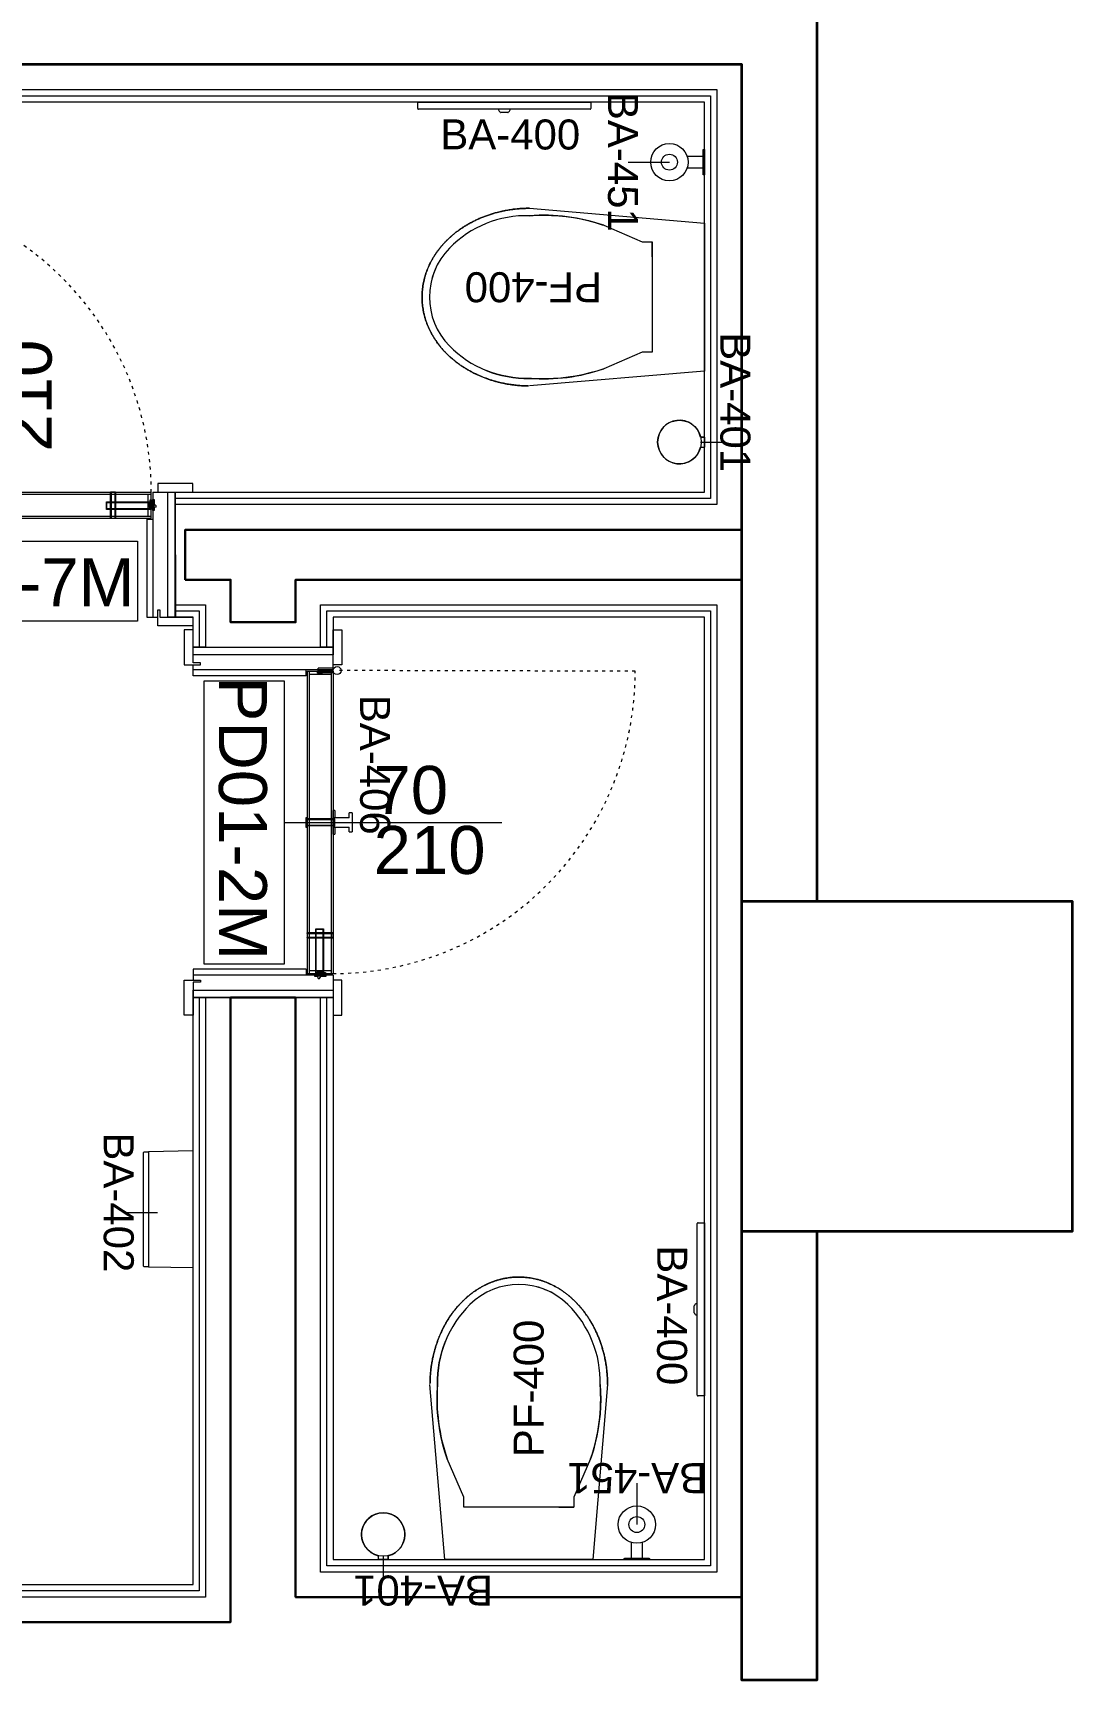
# Model space of a CAD drawing. Header units: centimetres. Extents: x 118932 to 154602, y -32682 to -23521.
# Drawn here: x 129660.6 to 129868.3, y -30073.3 to -29744.2 of the extents above; entities that cross this region are included whole.
import ezdxf

# ---------------------------------------------------------------- set-up
doc = ezdxf.new("R2010")
doc.units = ezdxf.units.CM
doc.header["$LTSCALE"] = 50
doc.header["$MEASUREMENT"] = 0
doc.linetypes.add('ACAD_ISO03W100', pattern=[30, 12, -18])
for name, color, linetype, lineweight, true_color in [('GEN_00_BL_Yazı', 7, 'Continuous', 0, 0x4f5250), ('GEN_01_TA_Kolon', 7, 'Continuous', 35, 0xd05d28), ('GEN_02_TF_Islak Hacim', 7, 'Continuous', 5, 0x007cb0), ('GEN_02_TF_Kapı', 7, 'Continuous', 9, 0x4a3526), ('GEN_05_ML_Ahşap', 7, 'Continuous', 9, 0x745e3d), ('GEN_05_ML_Alçıpan_giydirme', 7, 'Continuous', 18, 0x7ebab5), ('GEN_06_GR_İnce', 7, 'Continuous', 13, 0xb0b0a9), ('KALACAK DUVARLAR', 7, 'Continuous', 30, 0x005387)]:
    doc.layers.add(name, color=color, linetype=linetype, lineweight=lineweight, true_color=true_color)
doc.styles.add('arial_1_18', font='arial.ttf', dxfattribs={"height": 0.2})
doc.styles.add('Arial_6', font='arial.ttf', dxfattribs={"height": 59.5325})

# ---------------------------------------------------------------- blocks, each defined once
blk = doc.blocks.new('LEVEL -1_B BLOK_KOLON')
at = {"layer": 'GEN_01_TA_Kolon', "elevation": 0, "flags": 128}
for points in [[(55684.42, 7507.81), (55684.42, 7418.18), (55669.42, 7418.18), (55669.42, 7740.97), (55319.42, 7740.97), (55319.42, 7755.97), (55684.42, 7755.97), (55684.42, 7573.81)], [(55669.42, 7573.81), (55735.42, 7573.81), (55735.42, 7507.81), (55669.42, 7507.81)]]:
    blk.add_lwpolyline(points, dxfattribs=at)
blk.add_lwpolyline([(55669.42, 7573.81), (55735.42, 7573.81), (55735.42, 7507.81), (55669.42, 7507.81)], close=True, dxfattribs=at)
blk = doc.blocks.new('PP_Level-1_Bblok_YeniDuvarlar')
at = {"layer": 'GEN_05_ML_Alçıpan_giydirme', "elevation": 0}
for points in [[(2422.29, 834.08), (2417.23, 834.08), (2417.23, 917), (2600.55, 917), (2600.55, 834.08), (2492.29, 834.08)], [(2422.29, 835.33), (2418.48, 835.33), (2418.48, 915.75), (2599.3, 915.75), (2599.3, 835.33), (2492.29, 835.33)], [(2498.34, 805.58), (2495.84, 805.58), (2495.84, 811.58), (2492.29, 811.58), (2492.29, 836.58), (2598.05, 836.58), (2598.05, 914.5), (2419.73, 914.5), (2419.73, 836.58), (2422.29, 836.58), (2422.29, 834.08)], [(2492.29, 814.08), (2498.34, 814.08), (2498.34, 805.58)], [(2521.34, 805.58), (2521.34, 814.08), (2600.55, 814.08), (2600.55, 620.79), (2521.34, 620.79), (2521.34, 735.58)], [(2278.29, 728.79), (2280.79, 728.79), (2280.57, 618.29), (2495.84, 618.29), (2495.84, 735.58), (2523.84, 735.58), (2523.84, 623.29), (2598.05, 623.29), (2598.05, 811.58), (2523.84, 811.58), (2523.84, 805.58), (2521.34, 805.58)], [(2492.29, 812.83), (2497.09, 812.83), (2497.09, 805.58)], [(2522.59, 805.58), (2522.59, 812.83), (2599.3, 812.83), (2599.3, 622.04), (2522.59, 622.04), (2522.59, 735.58)], [(2498.34, 735.58), (2498.34, 615.79), (2278.06, 615.79), (2278.29, 728.79)], [(2497.09, 735.58), (2497.09, 617.04), (2279.31, 617.04), (2279.54, 728.79)]]:
    blk.add_lwpolyline(points, dxfattribs=at)
blk = doc.blocks.new('KALACAK DUVALAR LEVEL -1 B BLOK')
at = {"layer": 'KALACAK DUVARLAR'}
for points in [[(849.07, 542.35), (849.07, 542.35), (759.86, 542.35), (759.86, 533.85), (746.86, 533.85), (746.86, 542.35), (737.81, 542.35)], [(516.57, 334.06), (535.87, 334.06), (746.86, 334.06), (746.86, 458.85), (759.86, 458.85)], [(759.86, 458.84), (759.86, 339.06), (826.87, 339.06), (849.07, 339.06)]]:
    blk.add_lwpolyline(points, dxfattribs=at)
blk.add_polyline3d([(849.07, 552.35, 0), (737.81, 552.35, 0), (737.81, 542.35, 0)], dxfattribs=at)
blk = doc.blocks.new('BA 401 toilet brush holder')
at = {"layer": 'GEN_00_BL_Yazı'}
blk.add_line((-0.01, -4.19), (-0.01, -8.64), dxfattribs=at)
at = {"layer": 'GEN_02_TF_Islak Hacim'}
for p, q in [((-1, -4.23), (-1, -5)), ((-1, -4.23), (-1, -5)), ((-1, -5), (1, -5)), ((1, -5), (-1, -5)), ((1, -5), (1, -4.23)), ((1, -4.23), (1, -5))]:
    blk.add_line(p, q, dxfattribs=at)
blk.add_circle((0, 0), 4.35, dxfattribs=at)
blk.add_arc((0, 0), 4.35, 283.2903, 256.7097, dxfattribs=at)
at = {"layer": 'GEN_00_BL_Yazı', "insert": (21.94, -14.19), "char_height": 6, "width": 26.5421, "attachment_point": 1, "rotation": 180, "style": 'Arial_6'}
blk.add_mtext('BA-401', dxfattribs=at)
blk = doc.blocks.new('hand dryer ba402')
at = {"layer": 'GEN_00_BL_Yazı'}
blk.add_line((-13.71, 11), (-7.12, 11), dxfattribs=at)
at = {"layer": 'GEN_02_TF_Islak Hacim'}
blk.add_lwpolyline([(-8.94, 0.17), (0, 0), (0, 23.33), (-8.94, 23.16), (-8.94, 0.17), (-9.73, 0.17, -0.414214), (-9.93, 0.37), (-9.93, 22.96, -0.414214), (-9.74, 23.16), (-8.94, 23.16)], format="xyb", dxfattribs=at)
at = {"layer": 'GEN_00_BL_Yazı', "insert": (-11.87, -0.94), "char_height": 6, "width": 26.5421, "attachment_point": 3, "rotation": 270.0002, "style": 'Arial_6'}
blk.add_mtext('BA-402', dxfattribs=at)
blk = doc.blocks.new('common areas toilet pf400')
at = {"layer": 'GEN_02_TF_Islak Hacim'}
for p, q in [((0, 14.8), (34.95, 17.75)), ((0, 14.8), (34.95, 17.75)), ((0, -14.8), (0, 14.8)), ((12.45, 10.98), (20.12, 14.31)), ((12.45, 10.98), (20.12, 14.31)), ((10.45, 10.98), (12.45, 10.98)), ((10.45, -11.02), (10.45, 10.98)), ((10.45, 10.98), (12.45, 10.98)), ((10.45, -8.02), (10.45, -11.02)), ((12.45, -11.02), (10.45, -11.02)), ((12.45, -11.02), (10.45, -11.02)), ((34.95, -17.75), (0, -14.8)), ((34.95, -17.75), (0, -14.8))]:
    blk.add_line(p, q, dxfattribs=at)
at = {"layer": 'GEN_02_TF_Islak Hacim', "flags": 128}
blk.add_lwpolyline([(20.12, -14.35, 0.102893), (34.95, -16.27, 0.208147), (50.97, -9.8, 0.407287), (50.97, 9.76, 0.208147), (34.95, 16.23, 0.102893), (20.12, 14.31), (21.51, 14.77), (22.93, 15.16), (24.36, 15.5), (25.8, 15.79), (27.25, 16.01), (28.71, 16.18), (30.17, 16.29), (31.64, 16.33), (33.11, 16.33), (34.58, 16.26), (34.95, 16.23, -0.103003), (43.63, 14.66)], format="xyb", dxfattribs=at)
blk.add_lwpolyline([(34.95, -16.27), (33.48, -16.35), (32.01, -16.38), (30.55, -16.34), (29.08, -16.25), (27.62, -16.1), (26.16, -15.89), (24.72, -15.62), (23.29, -15.29), (21.87, -14.91), (20.47, -14.47), (20.12, -14.35), (12.45, -11.02), (10.45, -11.02)], dxfattribs=at)
at = {"layer": 'GEN_02_TF_Islak Hacim'}
blk.add_arc((40.95, -0.02), 14, 330.4944, 345.2869, dxfattribs=at)
blk.add_rational_spline([(34.95, -17.75), (42.82, -17.75), (49.63, -14.5), (53.57, -8.88), (57.5, -3.25), (57.5, 3.25), (53.57, 8.88), (49.63, 14.5), (42.82, 17.75), (34.95, 17.75), (36.56, 17.75), (39.77, 17.45), (44.36, 16.13), (48.47, 13.99), (51.9, 11.16), (54.48, 7.77), (56.09, 3.98), (56.45, 1.33), (56.45, 0), (56.45, -1.33), (56.09, -3.98), (54.48, -7.77), (51.9, -11.16), (48.47, -13.99), (44.36, -16.13), (39.77, -17.45), (36.56, -17.75), (34.95, -17.75)], [1, 0.910683602523, 0.910683602523, 1, 0.910683602523, 0.910683602523, 1, 0.910683602523, 0.910683602523, 1, 1, 1, 1, 1, 1, 1, 1, 1, 1, 1, 1, 1, 1, 1, 1, 1, 1, 1], degree=3, knots=[0, 0, 0, 0, 1.047198, 1.047198, 1.047198, 2.094395, 2.094395, 2.094395, 3.141593, 3.141593, 3.141593, 3.28445, 3.427307, 3.570164, 3.713021, 3.855878, 3.998736, 4.141593, 4.141593, 4.141593, 4.28445, 4.427307, 4.570164, 4.713021, 4.855878, 4.998736, 5.141593, 5.141593, 5.141593, 5.141593], dxfattribs=at)
at = {"layer": 'GEN_00_BL_Yazı', "insert": (20.45, -5.06), "char_height": 6, "width": 13.2711, "attachment_point": 7, "style": 'Arial_6'}
blk.add_mtext('PF-400', dxfattribs=at)
blk = doc.blocks.new('Toilet-Tissue-Dispenser_Bobrick_B-35883 - BA-400 Double Paper Holder-13679418-RESTROOMS _ POOL BAR - PLANS')
at = {"layer": 'GEN_02_TF_Islak Hacim'}
for p, q in [((40839.4, 11299.3), (40839.4, 11312)), ((40839.4, 11312), (41185.5, 11312)), ((41001.8, 11297.7), (40841, 11297.7)), ((41023.2, 11297.7), (41001.8, 11297.7)), ((41019.6, 11291.4), (41005.3, 11291.4)), ((41183.9, 11297.7), (41023.2, 11297.7)), ((41185.5, 11312), (41185.5, 11299.3))]:
    blk.add_line(p, q, dxfattribs=at)
for centre, radius, start, end in [((40841, 11299.3), 1.59, 180, 270), ((41001.8, 11296.8), 0.879, 90, 187.2939), ((41007, 11297.5), 6.14, 187.2939, 247.3604), ((41005.3, 11292.2), 0.8, 204.0212, 270), ((41019.6, 11292.2), 0.8, 270, 335.9788), ((41017.9, 11297.5), 6.14, 292.6396, 352.7061), ((41023.2, 11296.8), 0.879, 352.7061, 90), ((41183.9, 11299.3), 1.59, 270, 0)]:
    blk.add_arc(centre, radius, start, end, dxfattribs=at)
at = {"layer": 'GEN_00_BL_Yazı', "insert": (40884.6, 11216.8), "char_height": 60, "width": 265.421, "attachment_point": 7, "rotation": 359.924, "style": 'Arial_6'}
blk.add_mtext('BA-400', dxfattribs=at)
blk = doc.blocks.new('BA 406 HOOK')
at = {"layer": 'GEN_02_TF_Islak Hacim'}
for p, q in [((-2.38, 0), (-2.38, -0.32)), ((-2.38, 0), (2.38, 0)), ((-2.3, 0), (-2.38, 0)), ((2.38, 0), (2.3, 0)), ((2.38, -0.32), (2.38, 0)), ((-2.38, -0.32), (-2.3, -0.32)), ((-0.92, -0.32), (-2.38, -0.32)), ((-1.91, -3.19), (-1.91, -3.81)), ((-1.91, -3.19), (-0.92, -3.19)), ((-1.84, -3.19), (-1.91, -3.19)), ((-0.92, -0.32), (-0.92, -3.19)), ((0.92, -3.19), (0.92, -0.32)), ((2.38, -0.32), (0.92, -0.32)), ((0.92, -3.19), (1.9, -3.19)), ((1.9, -3.19), (1.84, -3.19)), ((1.9, -3.81), (1.9, -3.19)), ((2.3, -0.32), (2.38, -0.32)), ((-1.91, -3.81), (-1.84, -3.81)), ((1.9, -3.81), (-1.91, -3.81)), ((1.84, -3.81), (1.9, -3.81))]:
    blk.add_line(p, q, dxfattribs=at)
at = {"layer": 'GEN_00_BL_Yazı', "insert": (25.5, -11.38), "char_height": 6, "width": 26.5421, "attachment_point": 1, "rotation": 180, "style": 'Arial_6'}
blk.add_mtext('BA-406', dxfattribs=at)
blk = doc.blocks.new('Accessory-Tissue_Holder-KOHLER-Composed-K-73148 - BA-451 SPARE TP-14820996-TYPE GxL')
at = {"layer": 'GEN_00_BL_Yazı'}
blk.add_line((-52678, -5376.6), (-52678.1, -5294), dxfattribs=at)
at = {"layer": 'GEN_02_TF_Islak Hacim'}
blk.add_lwpolyline([(-52653.4, -5226.7), (-52667.2, -5226.7), (-52688.8, -5226.7), (-52702.6, -5226.7, -0.414214), (-52703.4, -5225.8), (-52703.4, -5224.2), (-52652.6, -5224.2), (-52652.6, -5225.8, -0.414214)], format="xyb", close=True, dxfattribs=at)
for points in [[(-52688.8, -5226.7, 0.414214), (-52689.4, -5227.3), (-52689.4, -5258.6)], [(-52666.5, -5258.6), (-52666.5, -5227.3, 0.414214), (-52667.2, -5226.7)]]:
    blk.add_lwpolyline(points, format="xyb", dxfattribs=at)
for radius in [37.3, 15.9]:
    blk.add_circle((-52678, -5294.1), radius, dxfattribs=at)
at = {"layer": 'GEN_00_BL_Yazı', "insert": (-52538.9, -5356.8), "char_height": 60, "width": 265.421, "attachment_point": 3, "style": 'Arial_6'}
blk.add_mtext('BA-451', dxfattribs=at)
blk = doc.blocks.new('LEVEL -1 ISLAK HACİM')
at = {"xscale": 0.1, "yscale": 0.1, "zscale": 0.1}
for name, p, rotation in [('Accessory-Tissue_Holder-KOHLER-Composed-K-73148 - BA-451 SPARE TP-14820996-TYPE GxL', (10239.67, -6577.1, 0), 270), ('Toilet-Tissue-Dispenser_Bobrick_B-35883 - BA-400 Double Paper Holder-13679418-RESTROOMS _ POOL BAR - PLANS', (8586.06, 2562.73, 0), 270), ('Accessory-Tissue_Holder-KOHLER-Composed-K-73148 - BA-451 SPARE TP-14820996-TYPE GxL', (4435.95, -2110.93, 0), 180)]:
    blk.add_blockref(name, p, dxfattribs=dict(at, rotation=rotation))
blk.add_blockref('Toilet-Tissue-Dispenser_Bobrick_B-35883 - BA-400 Double Paper Holder-13679418-RESTROOMS _ POOL BAR - PLANS', (5576.01, -2428.5, 0), dxfattribs=at)
for name, p, rotation in [('common areas toilet pf400', (9717.26, -1336.26, 0), 180), ('BA 401 toilet brush holder', (9712.26, -1365.22, 0), 90), ('BA 406 HOOK', (9643.05, -1441.22, 0), 90), ('hand dryer ba402', (9615.05, -1530.18, 0), 359.9998141143188), ('common areas toilet pf400', (9680.15, -1588.51, 0), 90)]:
    blk.add_blockref(name, p, dxfattribs=dict(rotation=rotation))
blk.add_blockref('BA 401 toilet brush holder', (9653.05, -1583.51, 0))
blk = doc.blocks.new('PD01-7M')
at = {"layer": 'GEN_02_TF_Kapı'}
for p, q in [((4.5, 0), (0, 0)), ((4.2, 0.14), (4.2, -3)), ((4.5, 0.01), (4.5, -3)), ((4.5, 0), (4.5, -25)), ((4.8, 0.01), (4.8, -3)), ((4.8, 0), (65.2, 0)), ((4.8, -5.2), (4.8, 0)), ((5.1, 0.14), (5.1, -3)), ((34.31, 0), (34.31, -5.2, 0)), ((35.7, 0), (35.7, -5.2, 0)), ((57.07, 0), (57.07, -5.2, 0)), ((58.07, 0), (58.07, -5.2, 0)), ((65.2, -5.2), (65.2, 0)), ((65.5, 0), (65.52, -25)), ((65.5, 0), (70, 0)), ((4.5, -3), (4.2, -3)), ((4.82, -2.6), (4.5, -2.26)), ((4.82, -2.6), (4.5, -2.26)), ((4.82, -2.6), (4.5, -3.01)), ((4.8, -0.4), (65.2, -0.4)), ((4.8, -2.54), (4.8, -2.12)), ((4.8, -2.55), (4.82, -2.55)), ((4.8, -2.65), (4.8, -2.55)), ((4.8, -2.65), (4.82, -2.65)), ((4.8, -3.08), (4.8, -2.66)), ((5.1, -3), (4.8, -3)), ((4.82, -2.1), (5.18, -2.1)), ((4.82, -2.45), (4.82, -2.55)), ((4.82, -2.45), (4.93, -2.45)), ((4.82, -2.65), (4.82, -2.55)), ((4.82, -2.65), (4.82, -2.75)), ((4.82, -2.75), (4.93, -2.75)), ((5.18, -3.1), (4.82, -3.1)), ((4.93, -2.12), (4.93, -3.08)), ((4.93, -2.45), (4.93, -2.75)), ((5.2, -2.12), (5.2, -3.08)), ((5.4, -4.8), (5.4, -0.4)), ((64.6, -4.8), (64.6, -0.4)), ((64.8, -2.12), (64.8, -3.08)), ((65.18, -2.1), (64.82, -2.1)), ((64.82, -2.12), (64.82, -3.08)), ((65.18, -2.12), (64.82, -2.12)), ((64.82, -3.08), (65.18, -3.08)), ((64.82, -3.1), (65.18, -3.1)), ((65.07, -2.12), (65.07, -3.08)), ((65.18, -2.45), (65.07, -2.45)), ((65.07, -2.45), (65.07, -2.75)), ((65.18, -2.75), (65.07, -2.75)), ((65.18, -2.54), (65.18, -2.12)), ((65.18, -2.6), (65.5, -2.26)), ((65.18, -2.6), (65.5, -2.26)), ((65.18, -2.45), (65.18, -2.55)), ((65.18, -2.54), (65.2, -2.54)), ((65.2, -2.55), (65.18, -2.55)), ((65.18, -2.65), (65.18, -2.55)), ((65.18, -2.6), (65.5, -3.01)), ((65.18, -2.65), (65.18, -2.75)), ((65.2, -2.65), (65.18, -2.65)), ((65.18, -3.08), (65.18, -2.66)), ((65.18, -2.66), (65.2, -2.66)), ((65.2, -2.06), (65.2, -3.11)), ((66.2, -2.73), (65.2, -2.06)), ((65.2, -2.54), (65.2, -2.12)), ((65.2, -2.65), (65.2, -2.55)), ((65.2, -3.08), (65.2, -2.66)), ((66.2, -2.99), (65.2, -3.11)), ((65.2, -3.11), (65.2, -2.99)), ((65.7, -1.47), (65.8, -1.47)), ((65.8, -1.47), (65.8, -2.46)), ((65.8, -3.04), (65.8, -3.69)), ((66.2, -2.99), (66.2, -2.73)), ((5.7, -5.4), (4.5, -5.4)), ((4.8, -4.8), (65.2, -4.8)), ((4.8, -5.2), (65.2, -5.2)), ((5.7, -5.4), (5.7, -25)), ((34.41, -5.2), (35.6, -5.2)), ((64.3, -5.4), (64.32, -25)), ((64.3, -5.4), (65.5, -5.4)), ((65.8, -3.69), (65.7, -3.69)), ((3.1, -25), (0, -25)), ((3.5, -23.5), (3.1, -23.5)), ((3.1, -23.5), (3.1, -25)), ((3.5, -25), (3.5, -23.5)), ((5.7, -25), (3.5, -25)), ((64.32, -25), (66.52, -25)), ((66.52, -25), (66.52, -23.5)), ((66.52, -23.5), (66.92, -23.5)), ((66.92, -23.5), (66.92, -25))]:
    blk.add_line(p, q, dxfattribs=at)
at = {"layer": 'GEN_02_TF_Kapı', "linetype": 'ACAD_ISO03W100', "ltscale": 0.001}
blk.add_lwpolyline([(65.2, 0, 0.414214), (4.8, 60.4), (4.65, 0.8)], format="xyb", dxfattribs=at)
at = {"layer": 'GEN_02_TF_Kapı'}
for points in [[(3.5, 0), (-3.5, 0), (-3.5, 1.75), (3.5, 1.75)], [(0, 0), (1.5, 0), (1.5, -25), (0, -25)], [(36, 0), (34, 0), (34, 0.2), (34.4, 0.3), (35.6, 0.3), (36, 0.2)], [(34.41, 0), (34.31, 0), (34.31, -5.2), (34.41, -5.2)], [(35.6, -5.2), (34.4, -5.2), (34.4, 0), (35.6, 0)], [(35.6, 0), (35.7, 0), (35.7, -5.2), (35.6, -5.2)], [(57.17, 0), (57.07, 0), (57.07, -5.2), (57.17, -5.2)], [(57.07, 0), (57.17, 0), (57.17, -5.2), (57.07, -5.2)], [(57.17, -5.2), (57.97, -5.2), (57.97, 0), (57.17, 0)], [(57.97, 0), (58.07, 0), (58.07, -5.2), (57.97, -5.2)], [(58.07, 0), (57.97, 0), (57.97, -5.2), (58.07, -5.2)], [(66.5, 0), (73.5, 0), (73.5, 1.75), (66.5, 1.75)], [(68.5, 0), (70, 0), (70.02, -25), (68.52, -25)], [(56.25, -1.95), (65.1, -1.95), (65.1, -3.47), (56.25, -3.47)], [(56.35, -2.05), (65, -2.05), (65, -3.37), (56.35, -3.37)], [(65.2, -3.47), (65, -3.47), (65, -1.55), (65.2, -1.55)], [(65.7, -3.69), (65.5, -3.69), (65.5, -1.47), (65.7, -1.47)], [(36.01, -5.4), (34.01, -5.4), (34.01, -5.2), (36.01, -5.2)]]:
    blk.add_lwpolyline(points, close=True, dxfattribs=at)
for points in [[(4.8, -2.54), (4.82, -2.54), (4.82, -2.12), (5.18, -2.12), (5.18, -3.08), (4.82, -3.08), (4.82, -2.66), (4.8, -2.66)], [(3.1, -25), (-3.5, -25), (-3.5, -26.75), (3.5, -26.75), (3.5, -25)], [(66.92, -25), (73.52, -25), (73.52, -26.75), (66.52, -26.75), (66.52, -25)]]:
    blk.add_lwpolyline(points, dxfattribs=at)
blk.add_circle((4.65, 0.8), 0.8, dxfattribs=at)
for centre, start, end in [((4.82, -2.12), 91.5433, 178.4567), ((4.82, -3.08), 181.5433, 268.4567), ((5.18, -2.12), 1.5433, 88.4567), ((5.18, -3.08), 271.5433, 358.4567), ((64.82, -2.12), 91.5433, 178.4567), ((64.82, -3.08), 181.5433, 268.4567), ((65.18, -2.12), 1.5433, 88.4567), ((65.18, -3.08), 271.5433, 358.4567)]:
    blk.add_arc(centre, 0.0206, start, end, dxfattribs=at)
at = {"layer": 'GEN_05_ML_Ahşap'}
blk.add_lwpolyline([(35, -9.81), (35, 33.75)], dxfattribs=at)
blk.add_lwpolyline([(62.48, -25.81), (6.62, -25.81), (6.62, -9.81), (62.48, -9.81)], close=True, dxfattribs=at)
at = {"layer": 'GEN_00_BL_Yazı', "char_height": 9.6, "attachment_point": 7, "rotation": 90, "style": 'arial_1_18'}
for s, insert in [('\\A1;210', (45.44, 8.09)), ('\\A1;70', (33.44, 8.07))]:
    blk.add_mtext_dynamic_manual_height_columns(s, width=2834.1518, gutter_width=1500, heights=[310.23], dxfattribs=dict(at, insert=insert))
at = {"layer": 'GEN_00_BL_Yazı', "insert": (61.85, -22.98), "char_height": 9.6, "attachment_point": 9, "style": 'arial_1_18'}
blk.add_mtext_dynamic_manual_height_columns('\\A1;PD01-7M', width=2834.1518, gutter_width=1500, heights=[310.23], dxfattribs=at)
blk = doc.blocks.new('PD01-2M')
at = {"layer": 'GEN_02_TF_Kapı'}
for p, q in [((4.5, 0), (0, 0)), ((4.2, 0.14), (4.2, -3)), ((4.5, 0.01), (4.5, -3)), ((4.5, 0), (4.5, -28)), ((4.8, 0.01), (4.8, -3)), ((4.8, 0), (65.2, 0)), ((4.8, -5.2), (4.8, 0)), ((5.1, 0.14), (5.1, -3)), ((34.31, 0), (34.31, -5.2, 0)), ((35.7, 0), (35.7, -5.2, 0)), ((57.07, 0), (57.07, -5.2, 0)), ((58.07, 0), (58.07, -5.2, 0)), ((65.2, -5.2), (65.2, 0)), ((65.5, 0), (65.5, -28)), ((65.5, 0), (70, 0)), ((4.5, -3), (4.2, -3)), ((4.82, -2.6), (4.5, -2.26)), ((4.82, -2.6), (4.5, -2.26)), ((4.82, -2.6), (4.5, -3.01)), ((4.8, -0.4), (65.2, -0.4)), ((4.8, -2.54), (4.8, -2.12)), ((4.8, -2.55), (4.82, -2.55)), ((4.8, -2.65), (4.8, -2.55)), ((4.8, -2.65), (4.82, -2.65)), ((4.8, -3.08), (4.8, -2.66)), ((5.1, -3), (4.8, -3)), ((4.82, -2.1), (5.18, -2.1)), ((4.82, -2.45), (4.82, -2.55)), ((4.82, -2.45), (4.93, -2.45)), ((4.82, -2.65), (4.82, -2.55)), ((4.82, -2.65), (4.82, -2.75)), ((4.82, -2.75), (4.93, -2.75)), ((5.18, -3.1), (4.82, -3.1)), ((4.93, -2.12), (4.93, -3.08)), ((4.93, -2.45), (4.93, -2.75)), ((5.2, -2.12), (5.2, -3.08)), ((5.4, -4.8), (5.4, -0.4)), ((64.6, -4.8), (64.6, -0.4)), ((64.8, -2.12), (64.8, -3.08)), ((65.18, -2.1), (64.82, -2.1)), ((64.82, -2.12), (64.82, -3.08)), ((65.18, -2.12), (64.82, -2.12)), ((64.82, -3.08), (65.18, -3.08)), ((64.82, -3.1), (65.18, -3.1)), ((65.07, -2.12), (65.07, -3.08)), ((65.18, -2.45), (65.07, -2.45)), ((65.07, -2.45), (65.07, -2.75)), ((65.18, -2.75), (65.07, -2.75)), ((65.18, -2.54), (65.18, -2.12)), ((65.18, -2.6), (65.5, -2.26)), ((65.18, -2.6), (65.5, -2.26)), ((65.18, -2.45), (65.18, -2.55)), ((65.18, -2.54), (65.2, -2.54)), ((65.2, -2.55), (65.18, -2.55)), ((65.18, -2.65), (65.18, -2.55)), ((65.18, -2.6), (65.5, -3.01)), ((65.18, -2.65), (65.18, -2.75)), ((65.2, -2.65), (65.18, -2.65)), ((65.18, -3.08), (65.18, -2.66)), ((65.18, -2.66), (65.2, -2.66)), ((65.2, -2.06), (65.2, -3.11)), ((66.2, -2.73), (65.2, -2.06)), ((65.2, -2.54), (65.2, -2.12)), ((65.2, -2.65), (65.2, -2.55)), ((65.2, -3.08), (65.2, -2.66)), ((66.2, -2.99), (65.2, -3.11)), ((65.2, -3.11), (65.2, -2.99)), ((65.7, -1.47), (65.8, -1.47)), ((65.8, -1.47), (65.8, -2.46)), ((65.8, -3.04), (65.8, -3.69)), ((66.2, -2.99), (66.2, -2.73)), ((5.7, -5.4), (4.5, -5.4)), ((4.8, -4.8), (65.2, -4.8)), ((4.8, -5.2), (65.2, -5.2)), ((5.7, -5.4), (5.7, -28)), ((34.41, -5.2), (35.6, -5.2)), ((64.3, -5.4), (64.3, -28)), ((64.3, -5.4), (65.5, -5.4)), ((65.8, -3.69), (65.7, -3.69)), ((3.1, -28), (0, -28)), ((3.5, -26.5), (3.1, -26.5)), ((3.1, -26.5), (3.1, -28)), ((3.5, -28), (3.5, -26.5)), ((5.7, -28), (3.5, -28)), ((64.3, -28), (66.5, -28)), ((66.5, -28), (66.5, -26.5)), ((66.5, -26.5), (66.9, -26.5)), ((66.9, -26.5), (66.9, -28))]:
    blk.add_line(p, q, dxfattribs=at)
at = {"layer": 'GEN_02_TF_Kapı', "linetype": 'ACAD_ISO03W100', "ltscale": 0.001}
blk.add_lwpolyline([(65.2, 0, 0.414214), (4.8, 60.4), (4.65, 0.8)], format="xyb", dxfattribs=at)
at = {"layer": 'GEN_02_TF_Kapı'}
for points in [[(3.5, 0), (-3.5, 0), (-3.5, 1.75), (3.5, 1.75)], [(0, 0), (1.5, 0), (1.5, -28), (0, -28)], [(36, 0), (34, 0), (34, 0.2), (34.4, 0.3), (35.6, 0.3), (36, 0.2)], [(34.41, 0), (34.31, 0), (34.31, -5.2), (34.41, -5.2)], [(35.6, -5.2), (34.4, -5.2), (34.4, 0), (35.6, 0)], [(35.6, 0), (35.7, 0), (35.7, -5.2), (35.6, -5.2)], [(57.17, 0), (57.07, 0), (57.07, -5.2), (57.17, -5.2)], [(57.07, 0), (57.17, 0), (57.17, -5.2), (57.07, -5.2)], [(57.17, -5.2), (57.97, -5.2), (57.97, 0), (57.17, 0)], [(57.97, 0), (58.07, 0), (58.07, -5.2), (57.97, -5.2)], [(58.07, 0), (57.97, 0), (57.97, -5.2), (58.07, -5.2)], [(66.5, 0), (73.5, 0), (73.5, 1.75), (66.5, 1.75)], [(68.5, 0), (70, 0), (70, -28), (68.5, -28)], [(56.25, -1.95), (65.1, -1.95), (65.1, -3.47), (56.25, -3.47)], [(56.35, -2.05), (65, -2.05), (65, -3.37), (56.35, -3.37)], [(65.2, -3.47), (65, -3.47), (65, -1.55), (65.2, -1.55)], [(65.7, -3.69), (65.5, -3.69), (65.5, -1.47), (65.7, -1.47)], [(36.01, -5.4), (34.01, -5.4), (34.01, -5.2), (36.01, -5.2)]]:
    blk.add_lwpolyline(points, close=True, dxfattribs=at)
for points in [[(4.8, -2.54), (4.82, -2.54), (4.82, -2.12), (5.18, -2.12), (5.18, -3.08), (4.82, -3.08), (4.82, -2.66), (4.8, -2.66)], [(3.1, -28), (-3.5, -28), (-3.5, -29.75), (3.5, -29.75), (3.5, -28)], [(66.9, -28), (73.5, -28), (73.5, -29.75), (66.5, -29.75), (66.5, -28)]]:
    blk.add_lwpolyline(points, dxfattribs=at)
blk.add_circle((4.65, 0.8), 0.8, dxfattribs=at)
for centre, start, end in [((4.82, -2.12), 91.5433, 178.4567), ((4.82, -3.08), 181.5433, 268.4567), ((5.18, -2.12), 1.5433, 88.4567), ((5.18, -3.08), 271.5433, 358.4567), ((64.82, -2.12), 91.5433, 178.4567), ((64.82, -3.08), 181.5433, 268.4567), ((65.18, -2.12), 1.5433, 88.4567), ((65.18, -3.08), 271.5433, 358.4567)]:
    blk.add_arc(centre, 0.0206, start, end, dxfattribs=at)
at = {"layer": 'GEN_05_ML_Ahşap'}
blk.add_lwpolyline([(35, -9.81), (35, 33.75)], dxfattribs=at)
blk.add_lwpolyline([(63.31, -25.81), (6.69, -25.81), (6.69, -9.81), (63.31, -9.81)], close=True, dxfattribs=at)
at = {"layer": 'GEN_00_BL_Yazı', "char_height": 9.6, "attachment_point": 7, "rotation": 90, "style": 'arial_1_18'}
for s, insert in [('\\A1;210', (45.44, 8.09)), ('\\A1;70', (33.44, 8.07))]:
    blk.add_mtext_dynamic_manual_height_columns(s, width=2834.1518, gutter_width=1500, heights=[310.23], dxfattribs=dict(at, insert=insert))
at = {"layer": 'GEN_00_BL_Yazı', "insert": (62.5, -22.98), "char_height": 9.6, "attachment_point": 9, "style": 'arial_1_18'}
blk.add_mtext_dynamic_manual_height_columns('\\A1;PD01-2M', width=2834.1518, gutter_width=1500, heights=[310.23], dxfattribs=at)
blk = doc.blocks.new('LEVEL -1 KAPILAR')
at = {"color": 5}
blk.add_blockref('PD01-7M', (1801.53, -1347.27, 0), dxfattribs=at)
at = {"color": 5, "rotation": 270}
blk.add_blockref('PD01-2M', (1903.09, -1378.27, 0), dxfattribs=at)

msp = doc.modelspace()

# ---------------------------------------------------------------- block references
for name, p in [('LEVEL -1_B BLOK_KOLON', (74132.92, -37491.52)), ('KALACAK DUVALAR LEVEL -1 B BLOK', (128953.26, -30395.83, 0)), ('PP_Level-1_Bblok_YeniDuvarlar', (127196.78, -30672.55, 0))]:
    msp.add_blockref(name, p)

# ---------------------------------------------------------------- next in the draw order: block references
at = {"color": 1}
msp.add_blockref('LEVEL -1 ISLAK HACİM', (120077.58, -28460.75, 0), dxfattribs=at)

# ---------------------------------------------------------------- next in the draw order: block references
at = {"layer": 'GEN_06_GR_İnce'}
msp.add_blockref('LEVEL -1 KAPILAR', (127817.53, -28488.7), dxfattribs=at)

doc.saveas('drawing.dxf')
